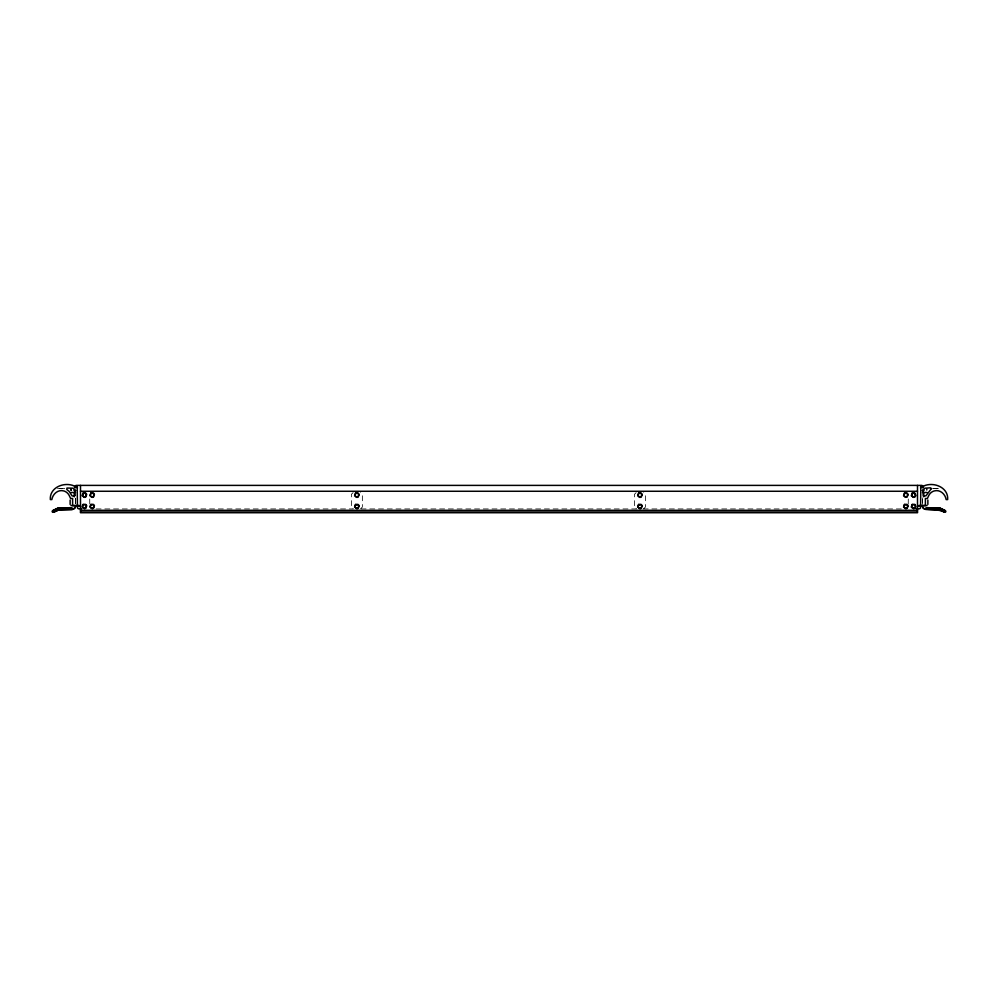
<?xml version="1.0" encoding="UTF-8"?>
<svg xmlns="http://www.w3.org/2000/svg" width="998" height="998" viewBox="0 0 998 998"><rect width="100%" height="100%" fill="white"/><g stroke="black" fill="none" stroke-linecap="round" stroke-linejoin="round"><path stroke-width="0.75" stroke-dasharray="4.99 3.74" d="M922.414 504.439L922.426 498.202M75.611 503.666L75.648 497.827M908.242 503.99L908.292 498.251M353.092 492.638L351.371 494.347L351.371 507.059L353.092 508.768M360.64 508.768L362.361 507.059L362.361 494.347L360.64 492.638M636.15 492.638L634.441 494.347L634.441 507.059L636.15 508.768M643.71 508.768L645.419 507.059L645.419 494.347L643.71 492.638M933.467 488.434L940.528 488.409M932.531 488.421L938.232 488.409M57.472 488.409L64.533 488.434M96.095 508.943L353.267 508.943M361.064 508.943L636.936 508.943M643.174 508.943L901.905 508.943M59.768 488.409L65.469 488.421M89.758 503.99L89.708 498.251M922.352 497.827L922.389 503.666M75.574 498.202L75.586 504.439"/><path stroke-width="1.5" d="M926.855 489.307L926.768 490.006M77.42 488.172L77.195 486.163C74.064 488.746 74.151 484.554 77.919 485.39L920.081 485.39C923.849 484.554 923.936 488.746 920.805 486.163L920.58 488.172M54.017 511.063L53.717 512.174L52.532 512.286L52.108 511.238L53.031 510.477L58.321 507.907L71.631 507.695M77.195 487.224L77.42 505.674L72.605 505.674L72.605 498.476L70.596 498.476L69.261 495.582A8.77 8.77 0 0 0 63.934 490.979C57.959 489.22 52.807 493.985 51.821 499.599L50.349 499.586C49.426 487.673 63.797 481.51 74.139 485.926L75.1 487.972L75.661 486.163M75.586 506.572L74.376 508.693L72.168 509.491L58.857 509.816L53.717 512.174L58.857 509.816L72.13 509.504L75.012 507.845M53.031 510.477L58.433 508.007L71.819 507.67M73.989 490.405L75.561 490.405L74.713 490.405M80.501 491.266L917.499 491.266M70.995 492.463L75.474 492.463M922.526 492.463L927.005 492.463M70.995 505.512L78.617 505.437L79.79 506.148L80.501 505.213L79.99 506.061L77.52 505.649L77.42 507.396A1.372 1.372 0 0 0 78.792 508.768L81.761 508.768M927.005 505.512L919.383 505.437L918.21 506.148L917.499 505.213L918.01 506.061L920.48 505.649L920.58 507.396A1.372 1.372 0 0 1 919.208 508.768L916.239 508.768M80.501 510.302L917.499 510.302M80.501 512.036L917.499 512.036M923.287 490.405L922.439 490.405L924.011 490.405M926.369 507.695L939.679 507.907L944.969 510.477L945.892 511.238L945.468 512.286C938.619 509.017 930.897 510.302 923.624 508.693L922.414 506.572M926.181 507.67L939.567 508.007L944.969 510.477M922.988 507.845L925.87 509.504L939.255 509.716L944.283 512.174L943.983 511.063M920.805 487.224L920.58 505.674L925.395 505.674L925.395 498.476L927.404 498.476L928.739 495.582A8.77 8.77 0 0 1 934.066 490.979C940.041 489.22 945.193 493.985 946.179 499.599L947.651 499.586C948.574 487.673 934.203 481.51 923.861 485.926L922.9 487.972L922.339 486.163M927.866 500.048L927.866 504.439M923.761 492.463L923.761 496.817M917.499 485.427L917.499 512.722L80.501 512.722L80.501 485.427M74.239 492.463L74.239 496.817M70.134 500.048L70.134 504.439M71.232 488.87L71.17 490.268L71.232 488.87M931.408 488.583L925.969 495.819L923.187 495.981L922.988 490.48L924.797 488.197L930.41 487.822L931.408 488.583M75.012 495.382L74.301 496.355L72.031 495.819L69.224 491.44L66.804 489.531L66.966 488.034L73.203 488.197L75.012 490.48L75.012 495.382M83.483 493.311L82.497 495.02L83.483 496.717L85.441 496.717L86.427 495.02L85.441 493.311L83.483 493.324M83.483 504.639L82.497 506.348L83.483 508.044L85.441 508.044L86.427 506.348L85.441 504.639L83.483 504.651M91.205 493.311L90.219 495.02L91.205 496.717L93.163 496.717L94.149 495.02L93.163 493.311L91.205 493.324M91.205 504.639L90.219 506.348L91.205 508.044L93.163 508.044L94.149 506.348L93.163 504.639L91.205 504.651M355.899 493.336L354.914 495.033L355.899 496.742L357.858 496.73L358.843 495.033L357.858 493.336L355.899 493.336M355.899 504.664L354.914 506.373L355.899 508.069L357.858 508.057L358.843 506.36L357.858 504.664L355.899 504.664M638.957 493.336L637.984 495.033L638.957 496.742L640.928 496.73L641.901 495.033L640.928 493.336L638.957 493.336M638.957 504.664L637.984 506.373L638.957 508.069L640.928 508.057L641.901 506.36L640.928 504.664L638.957 504.664M904.849 493.311L903.864 495.02L904.849 496.717L906.808 496.717L907.793 495.02L906.808 493.311L904.849 493.324M904.849 504.639L903.864 506.348L904.849 508.044L906.808 508.044L907.793 506.348L906.808 504.639L904.849 504.651M912.571 493.311L911.586 495.02L912.571 496.717L914.53 496.717L915.515 495.02L914.53 493.311L912.571 493.324M912.571 504.639L911.586 506.348L912.571 508.044L914.53 508.044L915.515 506.348L914.53 504.639L912.571 504.651M83.059 493.124L82.198 495.769L84.456 497.403L85.84 496.954L86.701 494.309L85.84 493.124L83.059 493.124M90.781 493.124L89.92 495.769L92.178 497.403L93.562 496.954L94.423 494.309L93.562 493.124L90.781 493.124M83.059 504.452L82.198 507.096L84.456 508.731L85.84 508.281L86.701 505.637L85.84 504.452L83.059 504.452M90.781 504.452L89.92 507.096L92.178 508.731L93.562 508.281L94.423 505.637L93.562 504.452L90.781 504.452M355.475 493.137L354.614 495.781L356.872 497.428L358.257 496.967L359.118 494.322L358.257 493.137L355.475 493.137M355.475 504.464L354.614 507.121L356.872 508.755L358.257 508.294L359.118 505.649L358.257 504.464L355.475 504.464M638.545 493.137L637.685 495.781L639.93 497.428L641.327 496.967L642.188 494.322L641.327 493.137L638.545 493.137M638.545 504.464L637.685 507.121L639.93 508.755L641.327 508.294L642.188 505.649L641.327 504.464L638.545 504.464M904.425 493.124L903.564 495.769L905.822 497.403L907.219 496.954L908.08 494.309L907.219 493.124L904.425 493.124M912.16 493.124L911.299 495.769L913.544 497.403L914.941 496.954L915.802 495.769L914.941 493.124L912.16 493.124M904.425 504.452L903.564 507.096L905.822 508.731L907.219 508.281L908.08 505.637L907.219 504.452L904.425 504.452M912.16 504.452L911.299 507.096L913.544 508.731L914.941 508.281L915.802 507.096L914.941 504.452L912.16 504.452"/></g></svg>
